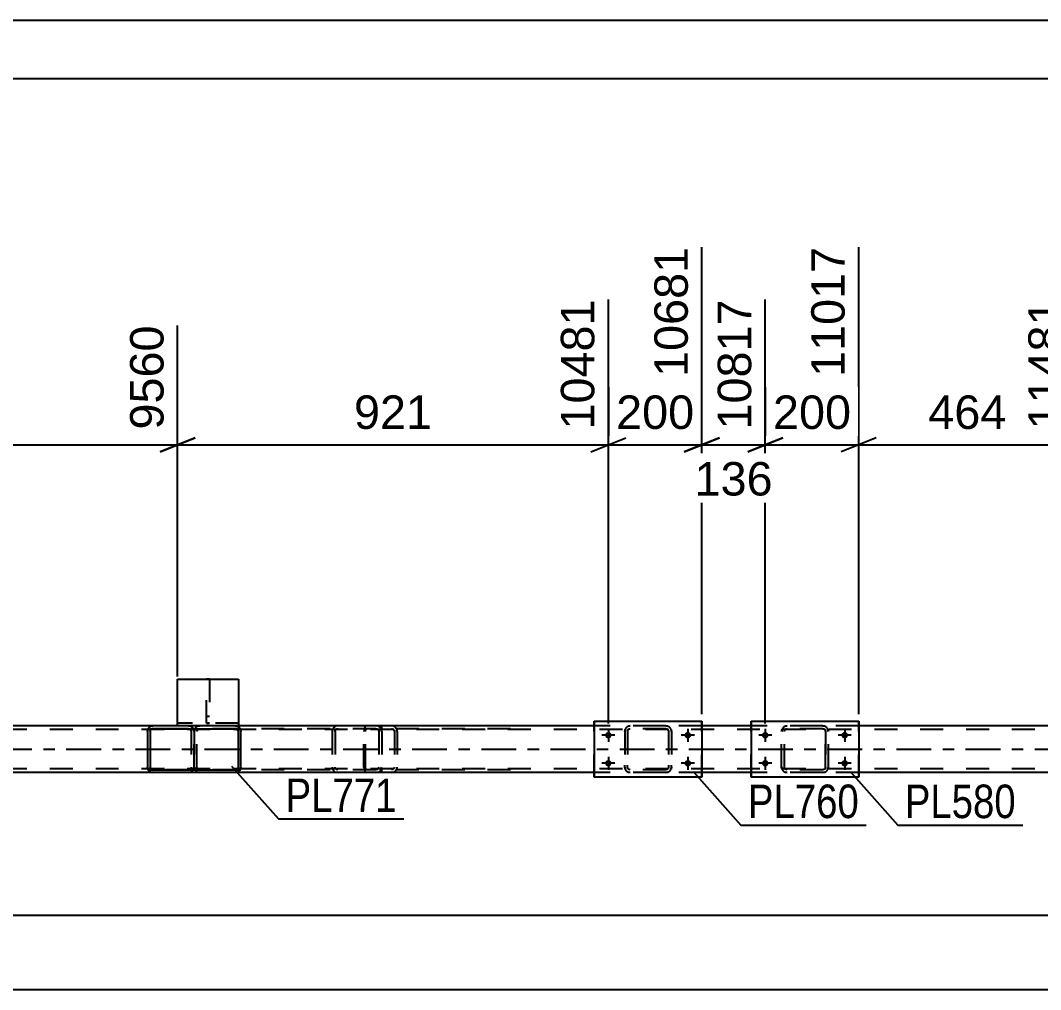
# Model space of a CAD drawing. Header units: millimetres. Extents: x -106 to 735, y -422 to 172.
# Drawn here: x 329.6 to 416.9, y 88.8 to 171.7 of the extents above; entities that cross this region are included whole.
import ezdxf

# ---------------------------------------------------------------- set-up
doc = ezdxf.new("R2010")
doc.units = ezdxf.units.MM
doc.linetypes.add('DXK_LINE_DOT2', pattern=[3.9198, 1.9599, -1.9599])
doc.linetypes.add('DXK_LINE_DOT3', pattern=[5.9187, 2.979, -0.9799, 0.9799, -0.9799])
doc.styles.add('Arial', font='ARIAL.TTF', dxfattribs={"height": 0.2})
doc.styles.add('Arial Narrow', font='ARIALN.TTF', dxfattribs={"height": 0.2})

# ---------------------------------------------------------------- blocks, each defined once
blk = doc.blocks.new('Unknown-717034374-1133')
at = {"color": 5, "linetype": 'Continuous'}
for p, q in [((734.867, 171.74), (-106.133, 171.74)), ((729.867, 166.74), (-101.133, 166.74))]:
    blk.add_line(p, q, dxfattribs=at)
blk = doc.blocks.new('Part-717034374-5864 - 5798')
at = {"color": 2, "linetype": 'Continuous'}
for p, q in [((392.148, 111.754), (392.148, 106.954)), ((392.148, 111.754), (401.348, 111.754)), ((401.348, 111.754), (401.348, 106.954)), ((401.348, 106.954), (392.148, 106.954))]:
    blk.add_line(p, q, dxfattribs=at)
at = {"color": 7, "linetype": 'DXK_LINE_DOT2'}
for p, q in [((392.148, 106.954), (392.148, 111.754)), ((401.348, 106.954), (401.348, 111.754))]:
    blk.add_line(p, q, dxfattribs=at)
blk = doc.blocks.new('Part-717034374-5868 - 5798')
at = {"color": 7, "linetype": 'DXK_LINE_DOT2'}
for p, q in [((360.036, 111.355), (344.902, 111.355)), ((360.036, 111.115), (344.902, 111.115)), ((356.308, 110.96), (356.29, 110.875)), ((356.29, 110.875), (356.29, 107.835)), ((356.329, 111.059), (356.308, 110.96)), ((356.546, 110.875), (356.565, 110.967)), ((356.546, 110.875), (356.546, 107.835)), ((356.565, 110.967), (356.621, 111.045)), ((356.801, 111.355), (356.606, 111.319)), ((356.621, 111.045), (356.703, 111.097)), ((356.703, 111.097), (356.801, 111.115)), ((360.232, 111.319), (360.036, 111.355)), ((360.036, 111.115), (360.134, 111.097)), ((360.134, 111.097), (360.217, 111.045)), ((360.217, 111.045), (360.272, 110.967)), ((360.272, 110.967), (360.292, 110.875)), ((360.292, 110.875), (360.292, 107.835)), ((360.529, 110.96), (360.508, 111.059)), ((360.547, 110.875), (360.529, 110.96)), ((360.547, 110.875), (360.547, 107.835)), ((360.036, 107.595), (344.902, 107.595)), ((356.29, 107.835), (356.308, 107.75)), ((356.308, 107.75), (356.329, 107.651)), ((356.565, 107.743), (356.546, 107.835)), ((356.621, 107.665), (356.565, 107.743)), ((356.606, 107.392), (356.801, 107.355)), ((356.703, 107.613), (356.621, 107.665)), ((356.801, 107.595), (356.703, 107.613)), ((360.134, 107.613), (360.036, 107.595)), ((360.036, 107.355), (360.232, 107.392)), ((360.217, 107.665), (360.134, 107.613)), ((360.272, 107.743), (360.217, 107.665)), ((360.292, 107.835), (360.272, 107.743)), ((360.508, 107.651), (360.529, 107.75)), ((360.529, 107.75), (360.547, 107.835)), ((360.036, 107.355), (344.902, 107.355))]:
    blk.add_line(p, q, dxfattribs=at)
for centre, start, end in [((356.782, 110.854), 110.75831, 155.68004), ((360.056, 110.854), 24.31996, 69.24169), ((356.782, 107.856), 204.31996, 249.24169), ((360.056, 107.856), 290.75831, 335.68004)]:
    blk.add_arc(centre, 0.496, start, end, dxfattribs=at)
blk = doc.blocks.new('Part-717034374-5892 - 5798')
at = {"color": 7, "linetype": 'DXK_LINE_DOT2'}
for p, q in [((359.021, 111.059), (359, 110.875)), ((359, 107.835), (359, 110.875)), ((359.079, 111.215), (359.021, 111.059)), ((359.167, 111.319), (359.079, 111.215)), ((359.135, 110.875), (359.146, 110.967)), ((359.135, 107.835), (359.135, 110.875)), ((359.146, 110.967), (359.175, 111.045)), ((359.271, 111.355), (359.167, 111.319)), ((359.175, 111.045), (359.219, 111.097)), ((359.219, 111.097), (359.271, 111.115)), ((371.552, 111.355), (359.271, 111.355)), ((371.552, 111.115), (359.271, 111.115)), ((360.547, 111.115), (360.547, 111.355)), ((361.555, 111.319), (361.362, 111.355)), ((361.362, 111.115), (361.458, 111.097)), ((361.458, 111.097), (361.54, 111.045)), ((361.54, 111.045), (361.594, 110.967)), ((361.594, 110.967), (361.614, 110.875)), ((361.614, 110.875), (361.614, 107.835)), ((361.847, 110.96), (361.827, 111.059)), ((361.865, 110.875), (361.847, 110.96)), ((361.865, 110.875), (361.865, 107.835)), ((359, 107.835), (359.021, 107.651)), ((359.021, 107.651), (359.079, 107.496)), ((359.079, 107.496), (359.167, 107.392)), ((359.146, 107.743), (359.135, 107.835)), ((359.175, 107.665), (359.146, 107.743)), ((359.167, 107.392), (359.271, 107.355)), ((359.219, 107.613), (359.175, 107.665)), ((359.271, 107.595), (359.219, 107.613)), ((371.552, 107.595), (359.271, 107.595)), ((360.547, 107.355), (360.547, 107.595)), ((361.458, 107.613), (361.362, 107.595)), ((361.362, 107.355), (361.555, 107.392)), ((361.54, 107.665), (361.458, 107.613)), ((361.594, 107.743), (361.54, 107.665)), ((361.614, 107.835), (361.594, 107.743)), ((361.827, 107.651), (361.847, 107.75)), ((361.847, 107.75), (361.865, 107.835)), ((371.552, 107.355), (359.271, 107.355))]:
    blk.add_line(p, q, dxfattribs=at)
for centre, start, end in [((361.377, 110.86), 23.84941, 68.8059), ((361.377, 107.85), 291.1941, 336.15059)]:
    blk.add_arc(centre, 0.492, start, end, dxfattribs=at)
blk = doc.blocks.new('Part-717034374-5851 - 5798')
at = {"color": 7, "linetype": 'DXK_LINE_DOT2'}
for p, q in [((381.325, 110.875), (381.361, 111.059)), ((381.361, 111.059), (381.325, 110.875)), ((381.325, 110.875), (381.325, 107.835)), ((381.565, 110.875), (381.583, 110.967)), ((381.565, 110.875), (381.565, 107.835)), ((381.583, 110.967), (381.635, 111.045)), ((381.621, 111.319), (381.805, 111.355)), ((381.805, 111.355), (381.621, 111.319)), ((381.635, 111.045), (381.713, 111.097)), ((381.713, 111.097), (381.805, 111.115)), ((384.845, 111.355), (381.805, 111.355)), ((384.845, 111.115), (381.805, 111.115)), ((384.845, 111.355), (385.028, 111.319)), ((385.028, 111.319), (384.845, 111.355)), ((384.845, 111.115), (384.936, 111.097)), ((384.936, 111.097), (385.014, 111.045)), ((385.014, 111.045), (385.066, 110.967)), ((385.066, 110.967), (385.085, 110.875)), ((385.085, 110.875), (385.085, 107.835)), ((385.288, 111.059), (385.325, 110.875)), ((385.325, 110.875), (385.288, 111.059)), ((385.325, 110.875), (385.325, 107.835)), ((381.325, 107.835), (381.325, 107.995)), ((381.361, 107.651), (381.325, 107.835)), ((381.325, 107.835), (381.361, 107.651)), ((381.565, 107.835), (381.565, 107.995)), ((381.583, 107.743), (381.565, 107.835)), ((381.635, 107.665), (381.583, 107.743)), ((381.805, 107.355), (381.621, 107.392)), ((381.621, 107.392), (381.805, 107.355)), ((381.713, 107.613), (381.635, 107.665)), ((381.805, 107.595), (381.713, 107.613)), ((384.845, 107.595), (381.805, 107.595)), ((384.936, 107.613), (384.845, 107.595)), ((385.028, 107.392), (384.845, 107.355)), ((384.845, 107.355), (385.028, 107.392)), ((385.014, 107.665), (384.936, 107.613)), ((385.066, 107.743), (385.014, 107.665)), ((385.085, 107.835), (385.066, 107.743)), ((385.085, 107.995), (385.085, 107.835)), ((385.325, 107.835), (385.288, 107.651)), ((385.288, 107.651), (385.325, 107.835)), ((385.325, 107.835), (385.325, 107.995)), ((384.845, 107.355), (381.805, 107.355))]:
    blk.add_line(p, q, dxfattribs=at)
at = {"color": 7, "linetype": 'DXK_LINE_DOT3'}
blk.add_line((383.325, 109.355), (383.325, 109.355), dxfattribs=at)
at = {"color": 7, "linetype": 'DXK_LINE_DOT2'}
for centre, start, end in [((381.805, 110.875), 112.5, 157.5), ((381.805, 110.875), 112.5, 157.5), ((384.845, 110.875), 22.5, 67.5), ((384.845, 110.875), 22.5, 67.5), ((381.805, 107.835), 202.5, 247.5), ((381.805, 107.835), 202.5, 247.5), ((384.845, 107.835), 292.5, 337.5), ((384.845, 107.835), 292.5, 337.5)]:
    blk.add_arc(centre, 0.48, start, end, dxfattribs=at)
blk = doc.blocks.new('Part-717034374-5856 - 5798')
at = {"color": 2, "linetype": 'Continuous'}
for p, q in [((378.725, 111.755), (378.725, 106.955)), ((378.725, 111.755), (387.925, 111.755)), ((387.925, 111.755), (387.925, 106.955)), ((387.925, 106.955), (378.725, 106.955))]:
    blk.add_line(p, q, dxfattribs=at)
at = {"color": 7, "linetype": 'DXK_LINE_DOT2'}
for p, q in [((378.725, 106.955), (378.725, 111.755)), ((387.925, 106.955), (387.925, 111.755))]:
    blk.add_line(p, q, dxfattribs=at)
blk = doc.blocks.new('Part-717034374-5970 - 5798')
at = {"color": 7, "linetype": 'DXK_LINE_DOT2'}
for p, q in [((635.924, 111.035), (-39.331, 111.035)), ((348.267, 111.355), (340.962, 111.355)), ((387.925, 111.355), (378.725, 111.355)), ((401.348, 111.355), (392.148, 111.355)), ((635.924, 107.675), (-39.331, 107.675)), ((344.002, 107.355), (340.962, 107.355)), ((348.008, 107.355), (344.957, 107.355)), ((387.925, 107.355), (378.725, 107.355)), ((401.348, 107.355), (392.148, 107.355))]:
    blk.add_line(p, q, dxfattribs=at)
at = {"color": 2, "linetype": 'Continuous'}
for p, q in [((340.962, 111.355), (307.924, 111.355)), ((378.725, 111.355), (348.267, 111.355)), ((392.148, 111.355), (387.925, 111.355)), ((418.725, 111.355), (401.348, 111.355)), ((340.962, 107.355), (307.924, 107.355)), ((344.957, 107.355), (344.002, 107.355)), ((378.725, 107.355), (348.008, 107.355)), ((392.148, 107.355), (387.925, 107.355)), ((418.725, 107.355), (401.348, 107.355))]:
    blk.add_line(p, q, dxfattribs=at)
at = {"color": 7, "linetype": 'DXK_LINE_DOT3'}
blk.add_line((-39.331, 109.355), (635.924, 109.355), dxfattribs=at)
blk = doc.blocks.new('Bolt-717034374-6015 - 5798')
at = {"linetype": 'Continuous'}
for points in [[(379.925, 110.275, -1), (379.925, 110.835, -1)], [(386.725, 110.275, -1), (386.725, 110.835, -1)], [(379.925, 107.875, -1), (379.925, 108.435, -1)], [(386.725, 107.875, -1), (386.725, 108.435, -1)]]:
    blk.add_hatch(color=1, dxfattribs=at).paths.add_polyline_path(points)
at = {"color": 1, "linetype": 'Continuous'}
for p, q in [((379.925, 111.115), (379.925, 109.995)), ((386.725, 111.115), (386.725, 109.995)), ((380.485, 110.555), (379.365, 110.555)), ((387.285, 110.555), (386.165, 110.555)), ((379.925, 108.715), (379.925, 107.595)), ((386.725, 108.715), (386.725, 107.595)), ((380.485, 108.155), (379.365, 108.155)), ((387.285, 108.155), (386.165, 108.155))]:
    blk.add_line(p, q, dxfattribs=at)
blk = doc.blocks.new('Bolt-717034374-6016 - 5798')
at = {"linetype": 'Continuous'}
for points in [[(393.348, 110.274, -1), (393.348, 110.834, -1)], [(400.148, 110.274, -1), (400.148, 110.834, -1)], [(393.348, 107.874, -1), (393.348, 108.434, -1)], [(400.148, 107.874, -1), (400.148, 108.434, -1)]]:
    blk.add_hatch(color=1, dxfattribs=at).paths.add_polyline_path(points)
at = {"color": 1, "linetype": 'Continuous'}
for p, q in [((393.348, 111.114), (393.348, 109.994)), ((400.148, 111.114), (400.148, 109.994)), ((393.908, 110.554), (392.788, 110.554)), ((400.708, 110.554), (399.588, 110.554)), ((393.348, 108.714), (393.348, 107.594)), ((400.148, 108.714), (400.148, 107.594)), ((393.908, 108.154), (392.788, 108.154)), ((400.708, 108.154), (399.588, 108.154))]:
    blk.add_line(p, q, dxfattribs=at)
blk = doc.blocks.new('Part-717034374-8001 - 5798')
at = {"color": 2, "linetype": 'Continuous'}
for p, q in [((340.519, 111.059), (340.482, 110.875)), ((340.482, 110.875), (340.482, 107.835)), ((340.962, 111.355), (340.778, 111.319)), ((340.957, 111.114), (340.962, 111.115)), ((344.002, 111.355), (340.962, 111.355)), ((344.002, 111.115), (340.962, 111.115)), ((344.186, 111.319), (344.002, 111.355)), ((344.008, 111.114), (344.002, 111.115)), ((340.482, 107.835), (340.519, 107.651)), ((340.778, 107.392), (340.962, 107.355)), ((344.002, 107.355), (344.186, 107.392)), ((344.002, 107.355), (340.962, 107.355))]:
    blk.add_line(p, q, dxfattribs=at)
at = {"color": 7, "linetype": 'DXK_LINE_DOT2'}
for p, q in [((340.482, 110.875), (340.519, 111.059)), ((340.722, 110.875), (340.74, 110.967)), ((340.722, 110.875), (340.722, 107.835)), ((340.74, 110.967), (340.792, 111.045)), ((340.778, 111.319), (340.962, 111.355)), ((340.792, 111.045), (340.87, 111.097)), ((340.962, 111.115), (340.87, 111.097)), ((344.002, 111.355), (344.186, 111.319)), ((344.002, 111.115), (344.094, 111.097)), ((344.094, 111.097), (344.172, 111.045)), ((344.172, 111.045), (344.224, 110.967)), ((344.224, 110.967), (344.242, 110.875)), ((344.242, 110.875), (344.242, 107.835)), ((344.446, 111.059), (344.482, 110.875)), ((344.482, 110.875), (344.446, 111.059)), ((344.482, 110.875), (344.482, 107.835)), ((340.519, 107.651), (340.482, 107.835)), ((340.74, 107.743), (340.722, 107.835)), ((340.792, 107.665), (340.74, 107.743)), ((340.962, 107.355), (340.778, 107.392)), ((340.87, 107.613), (340.792, 107.665)), ((340.962, 107.595), (340.87, 107.613)), ((344.002, 107.595), (340.962, 107.595)), ((344.094, 107.613), (344.002, 107.595)), ((344.186, 107.392), (344.002, 107.355)), ((344.172, 107.665), (344.094, 107.613)), ((344.224, 107.743), (344.172, 107.665)), ((344.242, 107.835), (344.224, 107.743)), ((344.482, 107.835), (344.446, 107.651)), ((344.446, 107.651), (344.482, 107.835))]:
    blk.add_line(p, q, dxfattribs=at)
at = {"color": 7, "linetype": 'DXK_LINE_DOT3'}
blk.add_line((342.482, 109.355), (342.482, 109.355), dxfattribs=at)
at = {"color": 2, "linetype": 'Continuous'}
for centre, start, end in [((340.962, 110.875), 112.5, 157.5), ((344.002, 110.875), 30.44039, 67.5), ((340.962, 107.835), 202.5, 247.5), ((344.002, 107.835), 292.5, 329.24256)]:
    blk.add_arc(centre, 0.48, start, end, dxfattribs=at)
at = {"color": 7, "linetype": 'DXK_LINE_DOT2'}
for centre, start, end in [((340.962, 110.875), 112.5, 157.5), ((344.002, 110.875), 22.5, 67.5), ((344.002, 110.875), 22.5, 30.44039), ((340.962, 107.835), 202.5, 247.5), ((344.002, 107.835), 292.5, 337.5), ((344.002, 107.835), 329.24256, 337.5)]:
    blk.add_arc(centre, 0.48, start, end, dxfattribs=at)
blk = doc.blocks.new('Part-717034374-6078 - 5798')
at = {"color": 7, "linetype": 'DXK_LINE_DOT2'}
for p, q in [((394.748, 110.874), (394.784, 111.058)), ((394.784, 111.058), (394.748, 110.874)), ((394.748, 107.834), (394.748, 110.874)), ((394.748, 107.834), (394.748, 110.874)), ((394.988, 110.874), (395.006, 110.966)), ((394.988, 107.834), (394.988, 110.874)), ((394.988, 107.834), (394.988, 110.874)), ((395.006, 110.966), (395.058, 111.044)), ((395.044, 111.317), (395.228, 111.354)), ((395.228, 111.354), (395.044, 111.317)), ((395.058, 111.044), (395.136, 111.096)), ((395.136, 111.096), (395.228, 111.114)), ((398.268, 111.354), (395.228, 111.354)), ((398.268, 111.114), (395.228, 111.114)), ((398.268, 111.354), (398.451, 111.317)), ((398.451, 111.317), (398.268, 111.354)), ((398.268, 111.114), (398.359, 111.096)), ((398.359, 111.096), (398.437, 111.044)), ((398.437, 111.044), (398.489, 110.966)), ((398.489, 110.966), (398.508, 110.874)), ((398.508, 107.834), (398.508, 110.874)), ((398.508, 110.874), (398.508, 107.834)), ((398.711, 111.058), (398.748, 110.874)), ((398.748, 110.874), (398.711, 111.058)), ((398.748, 107.834), (398.748, 110.874)), ((398.748, 107.834), (398.748, 110.874)), ((394.784, 107.65), (394.748, 107.834)), ((394.748, 107.834), (394.784, 107.65)), ((395.006, 107.742), (394.988, 107.834)), ((395.058, 107.664), (395.006, 107.742)), ((395.228, 107.354), (395.044, 107.391)), ((395.044, 107.391), (395.228, 107.354)), ((395.136, 107.612), (395.058, 107.664)), ((395.228, 107.594), (395.136, 107.612)), ((398.268, 107.594), (395.228, 107.594)), ((398.359, 107.612), (398.268, 107.594)), ((398.451, 107.391), (398.268, 107.354)), ((398.268, 107.354), (398.451, 107.391)), ((398.437, 107.664), (398.359, 107.612)), ((398.489, 107.742), (398.437, 107.664)), ((398.508, 107.834), (398.489, 107.742)), ((398.748, 107.834), (398.711, 107.65)), ((398.711, 107.65), (398.748, 107.834)), ((398.268, 107.354), (395.228, 107.354))]:
    blk.add_line(p, q, dxfattribs=at)
at = {"color": 7, "linetype": 'DXK_LINE_DOT3'}
blk.add_line((396.748, 109.354), (396.748, 109.354), dxfattribs=at)
at = {"color": 7, "linetype": 'DXK_LINE_DOT2'}
for centre, start, end in [((395.228, 110.874), 112.5, 157.5), ((395.228, 110.874), 112.5, 157.5), ((398.268, 110.874), 22.5, 67.5), ((398.268, 110.874), 22.5, 67.5), ((395.228, 107.834), 202.5, 247.5), ((395.228, 107.834), 202.5, 247.5), ((398.268, 107.834), 292.5, 337.5), ((398.268, 107.834), 292.5, 337.5)]:
    blk.add_arc(centre, 0.48, start, end, dxfattribs=at)
blk = doc.blocks.new('Part-717034374-6133 - 5798')
at = {"color": 2, "linetype": 'Continuous'}
for p, q in [((340.722, 111.114), (340.722, 107.594)), ((340.722, 111.114), (348.242, 111.114)), ((348.242, 111.114), (348.242, 107.594)), ((340.722, 107.594), (348.242, 107.594))]:
    blk.add_line(p, q, dxfattribs=at)
blk = doc.blocks.new('Part-717034374-6134 - 5798')
at = {"color": 7, "linetype": 'DXK_LINE_DOT2'}
for p, q in [((345.547, 111.595), (345.547, 115.355)), ((345.787, 115.355), (345.547, 115.355)), ((345.787, 115.355), (345.787, 111.595)), ((345.547, 112.195), (345.787, 112.195)), ((345.787, 111.595), (345.547, 111.595)), ((345.547, 111.595), (345.787, 111.595))]:
    blk.add_line(p, q, dxfattribs=at)
blk = doc.blocks.new('Part-717034374-7998 - 5798')
at = {"color": 7, "linetype": 'DXK_LINE_DOT2'}
for p, q in [((344.482, 110.874), (344.519, 111.058)), ((344.519, 111.058), (344.482, 110.874)), ((344.482, 107.834), (344.482, 110.874)), ((344.722, 110.874), (344.74, 110.966)), ((344.722, 107.834), (344.722, 110.874)), ((344.74, 110.966), (344.792, 111.044)), ((344.778, 111.317), (344.962, 111.354)), ((344.792, 111.044), (344.87, 111.096)), ((344.87, 111.096), (344.962, 111.114)), ((348.002, 111.114), (344.962, 111.114)), ((348.002, 111.354), (348.186, 111.317)), ((348.002, 111.114), (348.094, 111.096)), ((348.094, 111.096), (348.172, 111.044)), ((348.172, 111.044), (348.224, 110.966)), ((348.224, 110.966), (348.242, 110.874)), ((348.242, 110.874), (348.242, 107.834)), ((348.446, 111.058), (348.482, 110.874)), ((344.519, 107.65), (344.482, 107.834)), ((344.482, 107.834), (344.519, 107.65)), ((344.74, 107.742), (344.722, 107.834)), ((344.792, 107.664), (344.74, 107.742)), ((344.962, 107.354), (344.778, 107.391)), ((344.87, 107.612), (344.792, 107.664)), ((344.962, 107.594), (344.87, 107.612)), ((348.002, 107.594), (344.962, 107.594)), ((348.094, 107.612), (348.002, 107.594)), ((348.186, 107.391), (348.002, 107.354)), ((348.172, 107.664), (348.094, 107.612)), ((348.224, 107.742), (348.172, 107.664)), ((348.242, 107.834), (348.224, 107.742)), ((348.482, 107.834), (348.446, 107.65))]:
    blk.add_line(p, q, dxfattribs=at)
at = {"color": 2, "linetype": 'Continuous'}
for p, q in [((344.962, 111.354), (344.778, 111.317)), ((348.002, 111.354), (344.962, 111.354)), ((348.186, 111.317), (348.002, 111.354)), ((348.482, 110.874), (348.446, 111.058)), ((348.482, 107.834), (348.482, 110.874)), ((344.778, 107.391), (344.962, 107.354)), ((348.002, 107.354), (348.186, 107.391)), ((348.446, 107.65), (348.482, 107.834)), ((348.002, 107.354), (344.962, 107.354))]:
    blk.add_line(p, q, dxfattribs=at)
at = {"color": 7, "linetype": 'DXK_LINE_DOT3'}
blk.add_line((346.482, 109.354), (346.482, 109.354), dxfattribs=at)
at = {"color": 7, "linetype": 'DXK_LINE_DOT2'}
for centre, start, end in [((344.962, 110.874), 112.5, 157.5), ((344.962, 110.874), 149.40117, 157.5), ((348.002, 110.874), 22.5, 67.5), ((344.962, 107.834), 202.5, 247.5), ((344.962, 107.834), 202.5, 210.59896), ((348.002, 107.834), 292.5, 337.5)]:
    blk.add_arc(centre, 0.48, start, end, dxfattribs=at)
at = {"color": 2, "linetype": 'Continuous'}
for centre, start, end in [((344.962, 110.874), 112.5, 149.40117), ((348.002, 110.874), 22.5, 67.5), ((344.962, 107.834), 210.59896, 247.5), ((348.002, 107.834), 292.5, 337.5)]:
    blk.add_arc(centre, 0.48, start, end, dxfattribs=at)
blk = doc.blocks.new('Part-717034374-8003 - 5798')
at = {"color": 2, "linetype": 'Continuous'}
for p, q in [((343.067, 111.355), (343.067, 115.355)), ((343.067, 115.355), (348.267, 115.355)), ((348.267, 115.355), (348.267, 111.355)), ((348.267, 111.355), (344.002, 111.355)), ((348.267, 111.355), (348.267, 111.355))]:
    blk.add_line(p, q, dxfattribs=at)
at = {"color": 7, "linetype": 'DXK_LINE_DOT2'}
for p, q in [((348.267, 111.595), (343.067, 111.595)), ((348.267, 111.595), (343.067, 111.595)), ((343.067, 111.595), (343.067, 111.595)), ((343.067, 111.355), (343.067, 111.375)), ((344.002, 111.355), (343.067, 111.355)), ((348.267, 111.355), (343.067, 111.355)), ((343.067, 111.355), (343.067, 111.355)), ((348.267, 111.595), (348.267, 111.595)), ((348.267, 111.355), (348.267, 111.375))]:
    blk.add_line(p, q, dxfattribs=at)
blk = doc.blocks.new('StraightDimension-717034374-43775 - 5798')
at = {"color": 7, "linetype": 'Continuous'}
for p, q in [((401.348, 112.355), (401.348, 152.34)), ((419.925, 111.555), (419.925, 147.84)), ((402.848, 136.022), (399.848, 134.822)), ((401.348, 135.422), (419.925, 135.422)), ((418.425, 134.822), (421.425, 136.022))]:
    blk.add_line(p, q, dxfattribs=at)
at = {"color": 0}
blk.add_wipeout([(414.572, 136.172), (414.572, 140.372), (406.701, 140.372), (406.701, 136.172)], dxfattribs=at)
at = {"color": 3, "style": 'Arial'}
blk.add_text('464', height=2.8652, dxfattribs=at).set_placement((407.301, 136.772))
at = {"color": 0, "linetype": 'Continuous'}
blk.add_wipeout([(419.324, 148.44), (415.124, 148.44), (415.125, 136.122), (419.325, 136.122)], dxfattribs=at)
at = {"color": 3, "linetype": 'Continuous', "style": 'Arial'}
blk.add_text('11481', height=2.8652, rotation=90.00021, dxfattribs=at).set_placement((418.725, 136.722))
blk = doc.blocks.new('StraightDimension-717034374-10061 - 5798')
at = {"color": 7, "linetype": 'Continuous'}
blk.add_line((-39.331, 95.152), (672.963, 95.152), dxfattribs=at)
blk = doc.blocks.new('StraightDimension-717034374-43778 - 5798')
at = {"color": 7, "linetype": 'Continuous'}
for p, q in [((387.925, 112.355), (387.925, 152.34)), ((379.925, 111.555), (379.925, 147.84)), ((378.425, 134.822), (381.425, 136.022)), ((379.925, 135.422), (387.925, 135.422)), ((389.425, 136.022), (386.425, 134.822))]:
    blk.add_line(p, q, dxfattribs=at)
at = {"color": 0}
blk.add_wipeout([(387.86, 136.172), (387.86, 140.372), (379.989, 140.372), (379.989, 136.172)], dxfattribs=at)
at = {"color": 3, "style": 'Arial'}
blk.add_text('200', height=2.8652, dxfattribs=at).set_placement((380.589, 136.772))
at = {"color": 0, "linetype": 'Continuous'}
blk.add_wipeout([(387.325, 152.94), (383.125, 152.94), (383.125, 140.622), (387.325, 140.622)], dxfattribs=at)
at = {"color": 3, "linetype": 'Continuous', "style": 'Arial'}
blk.add_text('10681', height=2.8652, rotation=90.00021, dxfattribs=at).set_placement((386.725, 141.222))
blk = doc.blocks.new('StraightDimension-717034374-43776 - 5798')
at = {"color": 7, "linetype": 'Continuous'}
for p, q in [((401.348, 112.355), (401.348, 152.34)), ((393.348, 111.554), (393.348, 147.84)), ((391.848, 134.822), (394.848, 136.022)), ((393.348, 135.422), (401.348, 135.422)), ((402.848, 136.022), (399.848, 134.822))]:
    blk.add_line(p, q, dxfattribs=at)
at = {"color": 0}
blk.add_wipeout([(401.283, 136.172), (401.283, 140.372), (393.412, 140.372), (393.412, 136.172)], dxfattribs=at)
at = {"color": 3, "style": 'Arial'}
blk.add_text('200', height=2.8652, dxfattribs=at).set_placement((394.012, 136.772))
at = {"color": 0, "linetype": 'Continuous'}
blk.add_wipeout([(400.748, 152.94), (396.548, 152.94), (396.548, 140.622), (400.748, 140.622)], dxfattribs=at)
at = {"color": 3, "linetype": 'Continuous', "style": 'Arial'}
blk.add_text('11017', height=2.8652, rotation=90.00021, dxfattribs=at).set_placement((400.148, 141.222))
blk = doc.blocks.new('StraightDimension-717034374-6219 - 5798')
at = {"color": 7, "linetype": 'Continuous'}
blk.add_line((-39.971, 88.782), (673.603, 88.782), dxfattribs=at)
blk = doc.blocks.new('StraightDimension-717034374-43777 - 5798')
at = {"color": 7, "linetype": 'Continuous'}
for p, q in [((387.925, 112.355), (387.925, 152.34)), ((393.348, 111.554), (393.348, 147.84)), ((386.425, 134.822), (389.425, 136.022)), ((387.925, 135.422), (393.348, 135.422)), ((394.848, 136.022), (391.848, 134.822))]:
    blk.add_line(p, q, dxfattribs=at)
at = {"color": 0, "linetype": 'Continuous'}
blk.add_wipeout([(392.748, 148.44), (388.548, 148.44), (388.548, 136.122), (392.748, 136.122)], dxfattribs=at)
at = {"color": 0}
blk.add_wipeout([(394.572, 130.472), (394.572, 134.672), (386.701, 134.672), (386.701, 130.472)], dxfattribs=at)
at = {"color": 3, "linetype": 'Continuous', "style": 'Arial'}
blk.add_text('10817', height=2.8652, rotation=90.00021, dxfattribs=at).set_placement((392.148, 136.722))
at = {"color": 3, "style": 'Arial'}
blk.add_text('136', height=2.8652, dxfattribs=at).set_placement((387.301, 131.072))
blk = doc.blocks.new('StraightDimension-717034374-43779 - 5798')
at = {"color": 7, "linetype": 'Continuous'}
for p, q in [((379.925, 111.555), (379.925, 147.84)), ((343.067, 115.584), (343.067, 145.616)), ((344.567, 136.022), (341.567, 134.822)), ((343.067, 135.422), (379.925, 135.422)), ((378.425, 134.822), (381.425, 136.022))]:
    blk.add_line(p, q, dxfattribs=at)
at = {"color": 0}
blk.add_wipeout([(365.431, 136.172), (365.431, 140.372), (357.56, 140.372), (357.56, 136.172)], dxfattribs=at)
at = {"color": 3, "style": 'Arial'}
blk.add_text('921', height=2.8652, dxfattribs=at).set_placement((358.16, 136.772))
at = {"color": 0, "linetype": 'Continuous'}
blk.add_wipeout([(379.325, 148.44), (375.125, 148.44), (375.125, 136.122), (379.325, 136.122)], dxfattribs=at)
at = {"color": 3, "linetype": 'Continuous', "style": 'Arial'}
blk.add_text('10481', height=2.8652, rotation=90.00021, dxfattribs=at).set_placement((378.725, 136.722))
blk = doc.blocks.new('StraightDimension-717034374-43780 - 5798')
at = {"color": 7, "linetype": 'Continuous'}
for p, q in [((307.924, 112.355), (307.924, 150.116)), ((343.067, 115.584), (343.067, 145.616)), ((309.424, 136.022), (306.424, 134.822)), ((307.924, 135.422), (343.067, 135.422)), ((341.567, 134.822), (344.567, 136.022))]:
    blk.add_line(p, q, dxfattribs=at)
at = {"color": 0}
blk.add_wipeout([(329.431, 136.172), (329.431, 140.372), (321.56, 140.372), (321.56, 136.172)], dxfattribs=at)
at = {"color": 3, "style": 'Arial'}
blk.add_text('879', height=2.8652, dxfattribs=at).set_placement((322.16, 136.772))
at = {"color": 0, "linetype": 'Continuous'}
blk.add_wipeout([(342.467, 146.216), (338.267, 146.216), (338.267, 136.122), (342.467, 136.122)], dxfattribs=at)
at = {"color": 3, "linetype": 'Continuous', "style": 'Arial'}
blk.add_text('9560', height=2.8652, rotation=90.00021, dxfattribs=at).set_placement((341.867, 136.722))
blk = doc.blocks.new('Mark-717034374-5852 - 5798')
at = {"color": 30, "linetype": 'Continuous'}
for p, q in [((387.236, 107.394), (391.267, 102.864)), ((391.267, 102.864), (401.971, 102.864))]:
    blk.add_line(p, q, dxfattribs=at)
at = {"color": 0}
blk.add_wipeout([(401.371, 103.464), (401.371, 106.464), (391.867, 106.464), (391.867, 103.464)], dxfattribs=at)
blk.add_wipeout([(401.371, 103.464), (401.371, 106.464), (391.867, 106.464), (391.867, 103.464)], dxfattribs=at)
at = {"color": 3, "style": 'Arial Narrow'}
blk.add_text('PL760', height=2.8633, dxfattribs=at).set_placement((391.867, 103.464))
blk = doc.blocks.new('Mark-717034374-5860 - 5798')
at = {"color": 30, "linetype": 'Continuous'}
for p, q in [((400.659, 107.393), (404.69, 102.863)), ((404.69, 102.863), (415.394, 102.863))]:
    blk.add_line(p, q, dxfattribs=at)
at = {"color": 0}
blk.add_wipeout([(414.794, 103.463), (414.794, 106.463), (405.29, 106.463), (405.29, 103.463)], dxfattribs=at)
blk.add_wipeout([(414.794, 103.463), (414.794, 106.463), (405.29, 106.463), (405.29, 103.463)], dxfattribs=at)
at = {"color": 3, "style": 'Arial Narrow'}
blk.add_text('PL580', height=2.8633, dxfattribs=at).set_placement((405.29, 103.463))
blk = doc.blocks.new('Mark-717034374-6129 - 5798')
at = {"color": 30, "linetype": 'Continuous'}
for p, q in [((347.679, 107.916), (351.71, 103.386)), ((351.71, 103.386), (362.414, 103.386))]:
    blk.add_line(p, q, dxfattribs=at)
at = {"color": 0}
blk.add_wipeout([(361.814, 103.986), (361.814, 106.986), (352.31, 106.986), (352.31, 103.986)], dxfattribs=at)
blk.add_wipeout([(361.814, 103.986), (361.814, 106.986), (352.31, 106.986), (352.31, 103.986)], dxfattribs=at)
at = {"color": 3, "style": 'Arial Narrow'}
blk.add_text('PL771', height=2.8633, dxfattribs=at).set_placement((352.31, 103.986))

msp = doc.modelspace()

# ---------------------------------------------------------------- block references
for name in ['Unknown-717034374-1133', 'Part-717034374-8003 - 5798', 'Part-717034374-6134 - 5798', 'Part-717034374-5970 - 5798', 'Part-717034374-5856 - 5798', 'Part-717034374-5864 - 5798', 'Part-717034374-8001 - 5798', 'Part-717034374-6133 - 5798', 'Part-717034374-7998 - 5798', 'Part-717034374-5868 - 5798', 'Part-717034374-5892 - 5798', 'Bolt-717034374-6015 - 5798', 'Part-717034374-5851 - 5798', 'Bolt-717034374-6016 - 5798', 'Part-717034374-6078 - 5798']:
    msp.add_blockref(name, (0, 0))

# ---------------------------------------------------------------- next in the draw order: block references
for name in ['StraightDimension-717034374-43778 - 5798', 'StraightDimension-717034374-43775 - 5798', 'Mark-717034374-6129 - 5798', 'Mark-717034374-5852 - 5798', 'StraightDimension-717034374-10061 - 5798']:
    msp.add_blockref(name, (0, 0))

# ---------------------------------------------------------------- next in the draw order: block references
for name in ['StraightDimension-717034374-43776 - 5798', 'StraightDimension-717034374-43779 - 5798', 'Mark-717034374-5860 - 5798', 'StraightDimension-717034374-6219 - 5798']:
    msp.add_blockref(name, (0, 0))

# ---------------------------------------------------------------- next in the draw order: block references
for name in ['StraightDimension-717034374-43777 - 5798', 'StraightDimension-717034374-43780 - 5798']:
    msp.add_blockref(name, (0, 0))

doc.saveas('drawing.dxf')
